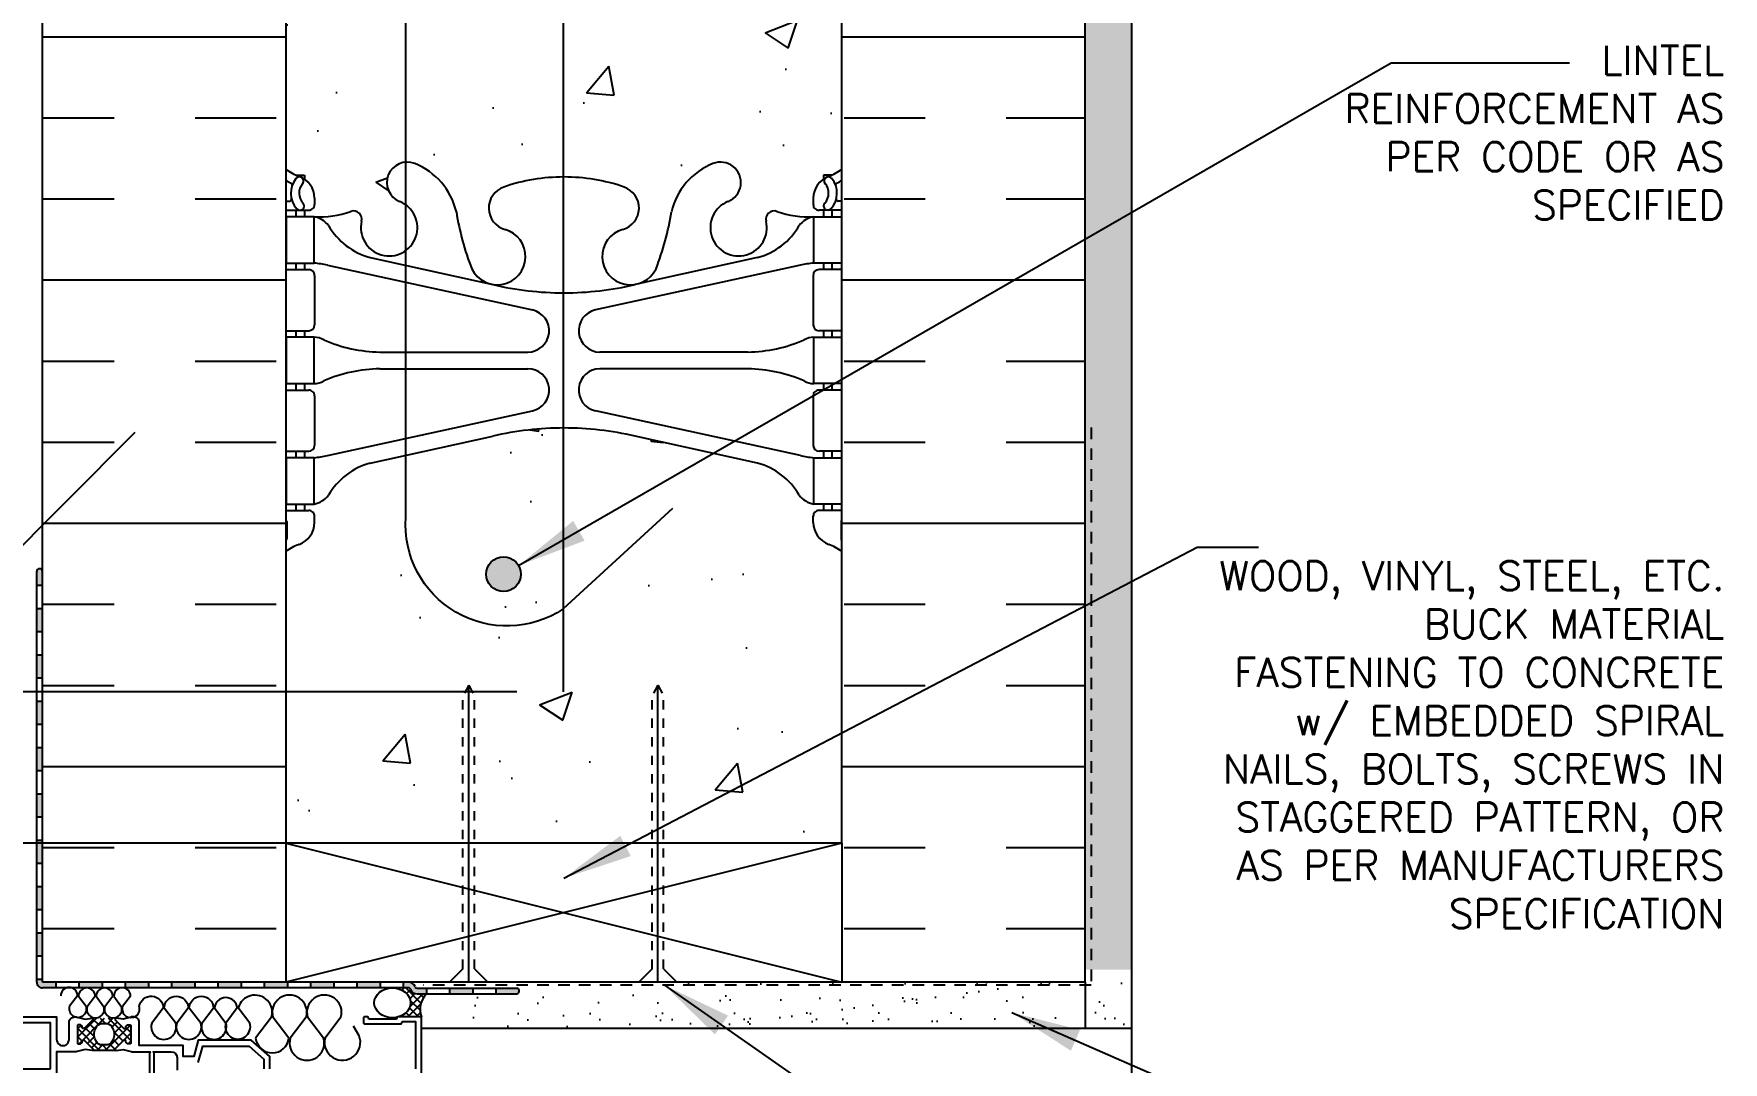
# Model space of a CAD drawing. Header units: inches. Extents: x 2813.3 to 2843.9, y 421.8 to 466.7.
# Drawn here: x 2824.51 to 2842.74, y 444.96 to 456.06 of the extents above; entities that cross this region are included whole.
import ezdxf

# ---------------------------------------------------------------- set-up
doc = ezdxf.new("R2010")
doc.units = ezdxf.units.IN
doc.header["$LTSCALE"] = 0.5
doc.header["$MEASUREMENT"] = 0
doc.linetypes.add('DASHED2', pattern=[0.375, 0.25, -0.125])
doc.linetypes.add('HIDDEN2', pattern=[0.1875, 0.125, -0.0625])
doc.layers.get('Defpoints').update_dxf_attribs({"linetype": 'CONTINUOUS'})
for name, color, linetype in [('HATCH', 12, 'CONTINUOUS'), ('LINE18', 9, 'CONTINUOUS'), ('line25', 2, 'CONTINUOUS'), ('LINE50', 5, 'CONTINUOUS'), ('LINE65', 3, 'CONTINUOUS'), ('LINE9', 9, 'CONTINUOUS'), ('TEXT', 4, 'CONTINUOUS'), ('Web_Edge', 9, 'CONTINUOUS')]:
    doc.layers.add(name, color=color, linetype=linetype)
doc.styles.add('DIM', font='romans.shx', dxfattribs={"width": 0.7})
doc.styles.get("Standard").update_dxf_attribs({"font": 'romans.shx'})
doc.dimstyles.new('ext_12', dxfattribs={"dimscale": 12, "dimtxt": 0.09375, "dimasz": 0.09375, "dimexe": 0.09375, "dimexo": 0.0625, "dimgap": 0.0625, "dimtad": 1, "dimdec": 1, "dimzin": 3, "dimdsep": 46, "dimlunit": 4, "dimtxsty": 'DIM', "dimcen": 0.09, "dimdle": 0.09375, "dimclrt": 4, "dimadec": 0, "dimazin": 0, "dimtfac": 1, "dimtdec": 1, "dimtmove": 2, "dimatfit": 3, "dimfxl": 1, "dimfrac": 2, "dimtolj": 1, "dimtzin": 0, "dimarcsym": 0})
doc.dimstyles.new('ext_8', dxfattribs={"dimscale": 8, "dimtxt": 0.09375, "dimasz": 0.09375, "dimexe": 0.09375, "dimexo": 0.0625, "dimgap": 0.0625, "dimtad": 1, "dimdec": 1, "dimzin": 3, "dimdsep": 46, "dimlunit": 4, "dimtxsty": 'DIM', "dimcen": 0.09, "dimdle": 0.09375, "dimclrt": 4, "dimadec": 0, "dimazin": 0, "dimtfac": 1, "dimtdec": 1, "dimtmove": 2, "dimatfit": 3, "dimfxl": 1, "dimfrac": 2, "dimtolj": 1, "dimtzin": 0, "dimarcsym": 0})
pattern_1 = [(37.50000000000001, (0, -40.10278552733348), (-0.01574833952740204, 0.4817059422532897), [0, -0.38, 0, -0.425, 0, -0.40625]), (7.499999999999999, (0, -40.10278552733348), (0.4424441763169318, 0.7055365163074351), [0, -0.205, 0, -0.3425, 0, -0.13125]), (327.5, (-0.3075, -40.10278552733348), (0.7785354654378738, 0.001414763384241235), [0, -0.125, 0, -0.45, 0, -0.5875]), (317.5, (-0.3075, -40.10278552733348), (0.7515316511430734, 0.2194188912335623), [0, -0.0625, 0, -0.295, 0, -0.3375])]

# ---------------------------------------------------------------- blocks, each defined once
blk = doc.blocks.new('*D8')
at = {"layer": 'Defpoints', "color": 0, "transparency": 16777216}
for p in [(2819.158317272381, 448.9551586793231), (2830.222832504186, 448.9551586793231), (2827.729568751793, 447.3211681678529)]:
    blk.add_point(p, dxfattribs=at)
at = {"layer": 'TEXT', "color": 0, "lineweight": -2, "transparency": 16777216}
for p, q in [((2819.158317272381, 449.4551586793231), (2819.158317272381, 449.9551586793231)), ((2829.722832504186, 448.9551586793231), (2818.408317272381, 448.9551586793231)), ((2819.158317272381, 447.3211681678529), (2819.158317272381, 448.9551586793231)), ((2827.229568751793, 447.3211681678529), (2818.408317272381, 447.3211681678529)), ((2819.158317272381, 446.8211681678529), (2819.158317272381, 446.3211681678529))]:
    blk.add_line(p, q, dxfattribs=at)
at = {"layer": 'TEXT', "color": 0, "transparency": 16777216}
for points in [[(2819.074983939048, 449.4551586793231), (2819.241650605715, 449.4551586793231), (2819.158317272381, 448.9551586793231)], [(2819.074983939048, 446.8211681678529), (2819.241650605715, 446.8211681678529), (2819.158317272381, 447.3211681678529)]]:
    blk.add_solid(points, dxfattribs=at)
at = {"layer": 'TEXT', "color": 4, "transparency": 16777216, "insert": (2817.388603429598, 448.0711681678525), "char_height": 0.375, "attachment_point": 5, "rotation": 90, "style": 'DIM'}
blk.add_mtext('\\A1;1 1/2" \\P (38mm)MIN. \\PCOVER', dxfattribs=at)

msp = doc.modelspace()

# ---------------------------------------------------------------- hatches: boundary and pattern name
at = {"layer": 'HATCH'}
h = msp.add_hatch(dxfattribs=at)
h.set_pattern_fill('AR-CONC', color=256, scale=0.5)
h.set_pattern_definition([(49.99999999999999, (0, 0), (3.586300913003767, -0.3137606749129755), [0.375, -4.125]), (355, (0, 0), (-0.693756668065, 3.760960668500059), [0.3, -3.3]), (100.45144446, (0.298858405, -0.02614672), (2.89254423363556, 3.447199954843147), [0.3187009599999999, -3.505710559999999]), (46.18420000000001, (0, 1), (5.336206653357862, -0.8275964039653827), [0.5625, -6.1875]), (96.63563549, (0.444683725, 0.931033465), (4.673309728371142, 4.870593003872752), [0.47805171, -5.258568799999999]), (351.1841639899999, (0, 1), (4.673309725273866, 4.870593001349951), [0.45, -4.950000005]), (21, (0.5, 0.75), (2.984535260592308, -2.013094453326694), [0.375, -4.125]), (326.0000000000001, (0.5, 0.75), (1.216576659607909, 3.625750225234265), [0.3, -3.3]), (71.45144474, (0.74871127, 0.58224213), (4.201111883649856, 1.612655764031769), [0.31870095, -3.50571056]), (37.50000000000001, (0, 0), (0.06079927658645334, 1.664469269156557), [0, -3.26, 0, -3.35, 0, -3.3125]), (7.499999999999999, (0, 0), (1.315347687210743, 1.972058559411801), [0, -1.91, 0, -3.185, 0, -1.2625]), (327.5, (-1.115, 0), (2.669112180862045, -0.1127743586718988), [0, -1.25, 0, -3.9, 0, -5.175]), (317.5, (-1.615, 0), (2.915930846711931, 0.5005249116615886), [0, -1.625, 0, -2.59, 0, -3.675])])
h.paths.add_polyline_path([(2833.229568751792, 462.9036094475072), (2833.229568751792, 465.6849734550108), (2829.229568751791, 465.684973455011), (2828.229568751791, 466.6849734550111), (2828.229568751791, 464.6849734550111), (2827.229568751792, 465.6849734550097), (2827.229568751792, 462.9036094475077, 0.08241458984454567), (2827.372905705262, 462.8245029709383, -0.317837245177045), (2827.539572371925, 462.5888007105575), (2827.539572371929, 462.5213007105473, -0.4142135623888788), (2827.477072371929, 462.458800710544), (2827.429572372143, 462.458800710544), (2827.429572372139, 462.3888007105439), (2827.534572371921, 462.3888007105439, -0.188972932063977), (2827.690441447608, 462.2939562221551, 0.1963228336438503), (2828.139572371969, 461.9476965020265), (2829.461427940799, 461.657200935772, 0.05779469062726193), (2830.229568751793, 461.5681144456788, 0.05779469062719966), (2830.997709562786, 461.657200935772), (2832.319565131616, 461.9476965020265, 0.1963228336438518), (2832.768696055977, 462.2939562221551, -0.1889729320639764), (2832.924565131665, 462.3888007105439), (2833.029565131446, 462.3888007105439), (2833.029565131442, 462.458800710544), (2832.982065131656, 462.458800710544, -0.4142135623888805), (2832.919565131656, 462.5213007105473), (2832.91956513166, 462.5888007105575, -0.3178372451770028), (2833.086231798323, 462.8245029709383, 0.08241458984414675)])
h.paths.add_polyline_path([(2833.229568751793, 456.6849734550105), (2833.229568751793, 458.7739919735804, 0.06439757034043456), (2833.119565131679, 458.839951498844), (2833.029565131678, 458.8399514988371), (2833.029565131676, 458.8816775587612, -0.2490694201798117), (2832.91956513166, 459.0888007105307), (2832.919565131656, 459.1563007105408, -0.4142135623889469), (2832.982065131656, 459.2188007105441), (2833.029565131654, 459.2188007105441), (2833.029565131649, 459.2888007105441), (2832.924565131664, 459.2888007105441, 0.1004604156423254), (2832.530866661596, 459.2316379546962, -0.6014354320921838), (2832.411363191372, 459.3365212971203, 2.18209482473833), (2832.001283037507, 459.1236118656712, -1), (2831.837854466078, 458.7150887916096, -0.2443795113554947), (2831.389446593272, 459.2358456960594, 0.05315652255457393), (2831.223607139056, 459.8499273279712, 0.2232530870829814), (2831.023279355669, 460.0147811789124), (2831.003661023729, 460.0190925716094, 0.9554715931209202), (2830.86537703973, 459.4256226363289, -0.735592542234887), (2830.878161910164, 458.9675760591888, -0.08275514747013404), (2830.229568751793, 458.8594869754091, -0.0827551474701345), (2829.580975593421, 458.9675760591888, -0.7355925422306608), (2829.593760463856, 459.4256226363281, 0.9554715931491636), (2829.455476479856, 460.0190925716094), (2829.435858147916, 460.0147811789124, 0.2232530870829421), (2829.235530364529, 459.8499273279712, 0.05315652255457837), (2829.069690910314, 459.2358456960594, -0.244379511355529), (2828.621283037507, 458.7150887916095, -1), (2828.457854466078, 459.1236118656711, 2.18209482473568), (2828.047774312213, 459.3365212971202, -0.6014354320916422), (2827.928270841989, 459.2316379546965, 0.1004604156421524), (2827.534572371922, 459.2888007105441), (2827.429572371936, 459.2888007105441), (2827.429572371931, 459.2188007105441), (2827.477072371929, 459.2188007105441, -0.4142135623889469), (2827.539572371929, 459.1563007105408), (2827.539572371926, 459.0888007105307, -0.2490694201798121), (2827.42957237191, 458.8816775587612), (2827.429572371907, 458.8399514988371), (2827.339572371906, 458.839951498844, 0.06439757034056981), (2827.229568751793, 458.7739919735803), (2827.229568751793, 456.6849734550105), (2827.229568751793, 454.5959549364409, 0.06439757034061125), (2827.339572371906, 454.5299954111771), (2827.429572371907, 454.529995411184), (2827.42957237191, 454.4882693512599, -0.2490694201798058), (2827.539572371926, 454.2811461994904), (2827.539572371929, 454.2136461994803, -0.4142135623889448), (2827.477072371929, 454.151146199477), (2827.429572371931, 454.151146199477), (2827.429572371936, 454.081146199477), (2827.534572371922, 454.081146199477, 0.100460415642255), (2827.928270841989, 454.1383089553248, -0.6014354320933585), (2828.047774312213, 454.0334256129008, 2.182094824738357), (2828.457854466078, 454.2463350443499, -1), (2828.621283037507, 454.6548581184115, -0.2443795113555009), (2829.069690910314, 454.1341012139616, 0.05315652255461838), (2829.235530364529, 453.5200195820495, 0.2232530870823995), (2829.435858147915, 453.3551657311087), (2829.455476479856, 453.3508543384117, 0.9554715931207118), (2829.593760463856, 453.9443242736922, -0.7355925422348973), (2829.580975593421, 454.4023708508323, -0.0827551474701305), (2830.229568751793, 454.510459934612, -0.08275514747013032), (2830.878161910164, 454.4023708508323, -0.7355925422306612), (2830.865377039729, 453.944324273693, 0.9554715931489786), (2831.003661023729, 453.3508543384117), (2831.02327935567, 453.3551657311087, 0.2232530870824268), (2831.223607139056, 453.5200195820495, 0.05315652255461054), (2831.389446593272, 454.1341012139616, -0.2443795113555681), (2831.837854466078, 454.6548581184116, -1), (2832.001283037507, 454.24633504435, 2.182094824735705), (2832.411363191372, 454.0334256129009, -0.6014354320907777), (2832.530866661596, 454.1383089553247, 0.1004604156422115), (2832.924565131664, 454.081146199477), (2833.029565131649, 454.081146199477), (2833.029565131654, 454.151146199477), (2832.982065131656, 454.151146199477, -0.4142135623889323), (2832.919565131656, 454.2136461994803), (2832.91956513166, 454.2811461994904, -0.249069420179819), (2833.029565131676, 454.4882693512599), (2833.029565131678, 454.529995411184), (2833.119565131679, 454.5299954111771, 0.0643975703404344), (2833.229568751793, 454.5959549364407)])
h.paths.add_polyline_path([(2832.91956513166, 450.7811461994636), (2832.919565131656, 450.8486461994738, -0.4142135623888865), (2832.982065131656, 450.9111461994771), (2833.029565131442, 450.9111461994771), (2833.029565131446, 450.9811461994772), (2832.924565131665, 450.9811461994772, -0.1889729320639646), (2832.768696055977, 451.0759906878659, 0.1963228336438452), (2832.319565131617, 451.4222504079946), (2830.997709562786, 451.7127459742491, 0.05779469062726704), (2830.229568751792, 451.8018324643423, 0.05779469062719524), (2829.461427940799, 451.7127459742491), (2828.139572371969, 451.4222504079946, 0.1963228336437609), (2827.690441447609, 451.0759906878661, -0.1889729320642232), (2827.534572371921, 450.9811461994772), (2827.429572372139, 450.9811461994772), (2827.429572372143, 450.9111461994771), (2827.477072371929, 450.9111461994771, -0.4142135623888782), (2827.539572371929, 450.8486461994738), (2827.539572371925, 450.7811461994636, -0.317837245177001), (2827.372905705262, 450.5454439390828, 0.08241458984467909), (2827.229568751792, 450.4663374625133), (2827.229568751792, 447.3211681678529), (2829.140051355977, 447.321168167853), (2829.140051355976, 448.9082130993916), (2829.202551355976, 449.0277217659337), (2829.265051355977, 448.9082130993866), (2829.265051355977, 447.321168167853), (2831.180613652394, 447.321168167853), (2831.180613652394, 448.9082130993866), (2831.243113652396, 449.0277217659337), (2831.305613652395, 448.9082130993916), (2831.305613652394, 447.321168167853), (2833.229568751792, 447.321168167853), (2833.229568751792, 450.4663374625139, 0.08241458984414642), (2833.086231798323, 450.5454439390828, -0.3178372451770413)])
h = msp.add_hatch(dxfattribs=at)
h.set_pattern_fill('AR-SAND', color=256, scale=0.25, style=0)
h.set_pattern_definition(pattern_1)
h.paths.add_polyline_path([(2836.354568751793, 465.6849734550105), (2835.854568751792, 465.6849734550105), (2835.854568751792, 462.6655530777333), (2836.354568751793, 462.6655530777333)])
h.paths.add_polyline_path([(2836.354568751793, 462.6655530777331), (2835.854568751792, 462.6655530777331), (2835.854568751792, 456.9792504267908), (2836.354568751793, 456.9792504267907)])
h.paths.add_polyline_path([(2836.354568751793, 456.9792504267908), (2835.854568751793, 456.9792504267907), (2835.854568751793, 456.6849734550105), (2835.854568751793, 453.4815353635568), (2836.354568751794, 453.7535869682717)])
h.paths.add_polyline_path([(2836.354568751794, 453.7535869682718), (2835.854568751792, 453.4815353635562), (2835.854568751793, 447.4551586793232), (2835.854568751792, 445.9551586793232), (2836.354568751793, 445.9551586793232)])
h = msp.add_hatch(dxfattribs=at)
h.set_pattern_fill('INSUL', color=256, scale=7, style=0)
h.set_pattern_definition([(0, (0, -40.10278552733348), (0, 2.625), []), (0, (0, -39.22778552733348), (0, 2.625), [0.875, -0.875]), (0, (0, -38.35278552733348), (0, 2.625), [0.875, -0.875])])
h.paths.add_polyline_path([(2827.229568751793, 456.6849734550105), (2826.979568751793, 456.6849734550105), (2826.542068751793, 456.6849734550105), (2826.542068751793, 456.1849734550105), (2825.042068751793, 456.1849734550105), (2825.042068751793, 456.6849734550105), (2824.604568751793, 456.6849734550105), (2824.604568751792, 445.8211681678529), (2827.229568751792, 445.821168167853)])
h.paths.add_polyline_path([(2835.854568751793, 456.6849734550105), (2835.417068751793, 456.6849734550105), (2835.417068751793, 456.1849734550105), (2833.917068751793, 456.1849734550105), (2833.917068751793, 456.6849734550105), (2833.479568751793, 456.6849734550105), (2833.229568751793, 456.6849734550105), (2833.229568751792, 447.3211681678529), (2833.229568751792, 445.8211681678529), (2835.854568751793, 445.8211681678529)])
h = msp.add_hatch(color=7, dxfattribs=at)
h.dxf.hatch_style = 1
h.paths.add_polyline_path([(2829.721395476917, 445.7571474601883), (2829.497219569679, 445.7571474601883), (2829.497219569679, 445.6946474601883), (2829.721395476917, 445.6946474601883, 0.841332564019887)])
h.paths.add_polyline_path([(2829.247219569679, 445.7571474601883), (2828.997219569679, 445.7571474601883), (2828.997219569679, 445.6946474601883), (2829.247219569679, 445.6946474601883)])
h.paths.add_polyline_path([(2828.747219569679, 445.7571474601883), (2828.641437679938, 445.7571474601883, -0.4142135623729895), (2828.625812679938, 445.7727724601883, 0.3039813658684425), (2828.553565293809, 445.8211681678551), (2828.497219569679, 445.821168167855), (2828.497219569679, 445.7586681678542), (2828.559442907683, 445.7586681678542, -0.4142135623732078), (2828.575067907683, 445.7430431678542, 0.3039813658716183), (2828.64731529381, 445.6946474601883), (2828.747219569679, 445.6946474601883)])
h.paths.add_polyline_path([(2828.247219569679, 445.821168167853), (2827.997219569679, 445.821168167853), (2827.997219569679, 445.7586681678542), (2828.247219569679, 445.7586681678542)])
h.paths.add_polyline_path([(2827.747219569679, 445.821168167853), (2827.497219569679, 445.821168167853), (2827.497219569679, 445.7586681678542), (2827.747219569679, 445.7586681678542)])
h.paths.add_polyline_path([(2827.247219569679, 445.821168167853), (2827.229568751792, 445.821168167853), (2826.997219569679, 445.821168167853), (2826.997219569679, 445.7586681678542), (2827.247219569679, 445.7586681678542)])
h.paths.add_polyline_path([(2826.747219569679, 445.821168167853), (2826.497219569679, 445.8211681678529), (2826.497219569679, 445.7586681678542), (2826.747219569679, 445.7586681678542)])
h.paths.add_polyline_path([(2826.247219569679, 445.8211681678529), (2825.997219569679, 445.8211681678529), (2825.997219569679, 445.7586681678542), (2826.247219569679, 445.7586681678542)])
h.paths.add_polyline_path([(2825.747219569679, 445.8211681678529), (2825.497219569679, 445.8211681678529), (2825.497219569679, 445.7586681678542), (2825.747219569679, 445.7586681678542)])
h.paths.add_polyline_path([(2825.247219569679, 445.8211681678529), (2824.997219569679, 445.8211681678529), (2824.997219569679, 445.7586681678542), (2825.247219569679, 445.7586681678542)])
h.paths.add_polyline_path([(2824.747219569679, 445.8211681678529), (2824.604568751792, 445.8211681678529), (2824.604568751792, 445.8517234146469), (2824.542068751791, 445.8517234146469), (2824.542068751791, 445.8211681678542, 0.4142135623731872), (2824.604568751791, 445.7586681678542), (2824.747219569679, 445.7586681678542)])
h.paths.add_polyline_path([(2824.604568751792, 446.3517234146469), (2824.542068751791, 446.3517234146469), (2824.542068751791, 446.1017234146469), (2824.604568751792, 446.1017234146469)])
h.paths.add_polyline_path([(2824.604568751792, 446.8517234146469), (2824.542068751792, 446.8517234146469), (2824.542068751792, 446.6017234146469), (2824.604568751792, 446.6017234146469)])
h.paths.add_polyline_path([(2824.604568751792, 447.3517234146469), (2824.542068751792, 447.3517234146469), (2824.542068751792, 447.1017234146469), (2824.604568751792, 447.1017234146469)])
h.paths.add_polyline_path([(2824.604568751792, 447.8517234146469), (2824.542068751792, 447.8517234146469), (2824.542068751792, 447.6017234146469), (2824.604568751792, 447.6017234146469)])
h.paths.add_polyline_path([(2824.604568751793, 448.3517234146469), (2824.542068751792, 448.3517234146469), (2824.542068751792, 448.1017234146469), (2824.604568751793, 448.1017234146469)])
h.paths.add_polyline_path([(2824.604568751793, 448.8517234146469), (2824.542068751792, 448.8517234146469), (2824.542068751792, 448.6017234146469), (2824.604568751793, 448.6017234146469)])
h.paths.add_polyline_path([(2824.604568751793, 449.3517234146469), (2824.542068751792, 449.3517234146469), (2824.542068751792, 449.1017234146469), (2824.604568751793, 449.1017234146469)])
h.paths.add_polyline_path([(2824.604568751793, 449.8517234146469), (2824.542068751793, 449.8517234146469), (2824.542068751793, 449.6017234146469), (2824.604568751793, 449.6017234146469)])
h.paths.add_polyline_path([(2824.604568751793, 450.2530708114317, 1), (2824.542068751793, 450.2507696744611), (2824.542068751793, 450.1017234146469), (2824.604568751793, 450.1017234146469)])
h = msp.add_hatch(dxfattribs=at)
h.set_pattern_fill('AR-SAND', color=256, scale=0.25, style=0)
h.set_pattern_definition(pattern_1)
h.paths.add_polyline_path([(2836.354568751793, 445.3211681678529), (2836.354568751793, 445.7963006606572), (2835.854568751793, 445.9623043939628), (2835.854568751793, 445.8211681678529), (2830.802240075624, 445.8211681678529), (2830.802240075625, 445.696168167853), (2829.250988963132, 445.696168167853, 0.01547008030777627), (2829.239829742249, 445.6811350595112), (2829.239829742249, 445.321168167853)])
h = msp.add_hatch(dxfattribs=at)
h.set_pattern_fill('AR-SAND', color=256, scale=0.25, style=0)
h.set_pattern_definition(pattern_1)
h.paths.add_polyline_path([(2834.501932890656, 445.8211681678528), (2834.866253232737, 445.6321047913144), (2835.469798737343, 445.321168167853), (2836.354568751793, 445.3211681678529), (2836.354568751794, 445.821168167853)])
h = msp.add_hatch(dxfattribs=at)
h.set_pattern_fill('ANSI37', color=256, scale=0.5, style=0)
h.set_pattern_definition([(45, (0, -40.10278552733348), (-0.04419417382415922, 0.04419417382415922), []), (135, (0, -40.10278552733348), (-0.04419417382415922, -0.04419417382415922), [])])
edge = h.paths.add_edge_path()
edge.add_line((2828.747219569679, 445.6946474601883), (2828.64731529381, 445.6946474601883))
edge.add_arc((2828.64731529381, 445.7727724601868), 0.07812499999857547, 202.3668221200124, 270, ccw=False)
edge.add_arc((2828.559442907683, 445.7430431678542), 0.015625, 0, 90)
edge.add_line((2828.559442907683, 445.7586681678542), (2828.379272377107, 445.7586681678542))
edge.add_ellipse((2828.379272377107, 445.598186854986), major_axis=(0.195551265777757, 0), ratio=0.8206610794867335, start_angle=-791.1458183303939, end_angle=-629.9999999999999, ccw=False)
edge.add_line((2828.442466870523, 445.4463163135098), (2828.692096326872, 445.4463163135098))
edge.add_arc((2828.909767549446, 445.5282823567243), 0.2325923330144813, 134.3350971090316, 200.6343132247115, ccw=False)
h = msp.add_hatch(dxfattribs=at)
h.set_pattern_fill('ANSI37', color=256, scale=0.5, style=0)
h.set_pattern_definition([(45, (104.3040934175574, -76.17128626785421), (-0.04419417382415922, 0.04419417382415922), []), (135, (104.3040934175574, -76.17128626785421), (-0.04419417382415922, -0.04419417382415922), [])])
h.paths.add_polyline_path([(2824.947166120522, 444.2872814166846), (2824.947166120522, 444.0403512103366, -0.973119193628529), (2824.757237382311, 444.03517525807), (2824.757096341745, 444.2872282438972, -1.000279793165599)])
h.paths.add_polyline_path([(2824.76459632687, 444.1638163135106, 1), (2824.939666120522, 444.1638163135106, 1)], flags=16)
h.paths.add_polyline_path([(2826.117995791175, 443.9458488993628), (2826.242889660412, 443.9458488993628, -0.3927408574796724), (2826.223425109517, 443.920127149419), (2825.947166120522, 443.8091493706712), (2825.947166120522, 443.9137192953241, 0.3145636000813645), (2826.001038872426, 444.2569976281334), (2826.005074363946, 444.2835098569349), (2826.031543571098, 444.2835098569349, -0.1494430697769666), (2826.134028885593, 444.1644459834477), (2826.134028885593, 444.1638488993627, 0.1929134893777459), (2826.142331184068, 444.1431315214266, -0.08922647140676533), (2826.156629739826, 444.0490785275743), (2826.137748950173, 444.0457493349415, 0.31529878887884), (2826.135153239532, 444.0431536243005)])
h.paths.add_polyline_path([(2825.480253891781, 445.3247050485004, 0.7725978076390988), (2825.505296726199, 445.3393853690902, -0.343148791993915), (2825.509920881331, 445.3507614357093), (2825.526089463682, 445.360096371082, -0.1316524975867668), (2825.530089463683, 445.3611681678518), (2825.548945870143, 445.3611681678518, -0.414213562373095), (2825.556945870143, 445.3531681678517), (2825.556945870143, 445.1641681678518, -0.414213562373095), (2825.548945870143, 445.1561681678517), (2825.530089463683, 445.1561681678517, -0.1316524975867363), (2825.526089463682, 445.1572399646215), (2825.509920881331, 445.1665748999941, -0.3431487919940244), (2825.505296726199, 445.1779509666133, 0.7725978076389638), (2825.480253891781, 445.192631287203), (2825.372851155629, 445.085228551051), (2825.166341498114, 445.085228551051), (2825.058938761961, 445.192631287203, 0.7725978076393586), (2825.033895927544, 445.1779509666133, -0.3431487919941011), (2825.029271772411, 445.1665748999941), (2825.01310319006, 445.1572399646215, -0.1316524975865104), (2825.00910319006, 445.1561681678517), (2824.9902467836, 445.1561681678517, -0.414213562373095), (2824.9822467836, 445.1641681678518), (2824.9822467836, 445.3531681678517, -0.414213562373095), (2824.9902467836, 445.3611681678518), (2825.00910319006, 445.3611681678518, -0.1316524975865104), (2825.01310319006, 445.360096371082), (2825.029271772411, 445.3507614357093, -0.343148791994153), (2825.033895927544, 445.3393853690902, 0.7725978076392856), (2825.058938761961, 445.3247050485004), (2825.166341498114, 445.4321077846525), (2825.372851155629, 445.4321077846525)])
h.paths.add_polyline_path([(2825.297257638001, 445.1436681678519), (2825.242085471999, 445.1436681678519, -0.3238484292968788), (2825.185094395106, 445.184906047645, -0.326501620107139), (2825.185094395339, 445.3324302859003, -0.3238484397582524), (2825.242085472942, 445.3736681678518), (2825.297257638001, 445.3736681678518, -0.3238484345287045), (2825.354248715249, 445.3324302869793, -0.3265016201076595), (2825.354248715249, 445.1849060487238, -0.3238484345260935)], flags=16)
at = {"layer": 'LINE65'}
msp.add_hatch(color=256, dxfattribs=at).paths.add_polyline_path([(2829.766260008971, 450.2241453654427, 1), (2829.391260008971, 450.2241453654427, 1)])

# ---------------------------------------------------------------- linework, layer by layer
at = {"layer": 'HATCH'}
for p, q in [((2829.202551355977, 445.821168167853), (2829.202551355976, 449.0277217659337)), ((2831.243113652394, 445.821168167853), (2831.243113652396, 449.0277217659337)), ((2824.98254091847, 445.6741812847827), (2824.896404889058, 445.5615016305684)), ((2824.993000433743, 445.668737036786), (2825.076420887553, 445.5615016305683)), ((2825.173016432239, 445.668737036786), (2825.086880402827, 445.5560573825716)), ((2825.183276257327, 445.668916000645), (2825.266896401323, 445.5560573825715)), ((2825.363292255823, 445.668916000645), (2825.277156226411, 445.5562363464307)), ((2825.374902700934, 445.671160390791), (2825.457172224907, 445.5562363464306)), ((2825.554918699431, 445.671160390791), (2825.468782670019, 445.5584807365767)), ((2826.706224407128, 445.5427510367244), (2826.581879407902, 445.3800879605229)), ((2826.841748470202, 445.3800879605229), (2826.71692412085, 445.5426739517432)), ((2827.076265837106, 445.4430776714332), (2826.904324071379, 445.2181504390168)), ((2827.263665787636, 445.2181504390165), (2827.091061186189, 445.4429710798705)), ((2827.450402902446, 445.4429710798704), (2827.278461136718, 445.2180438474541)), ((2827.637802852974, 445.2180438474539), (2827.465198251528, 445.4428644883078)), ((2827.824539967784, 445.4428644883077), (2827.652598202058, 445.2179372558913)), ((2828.020445430975, 445.243209277255), (2827.959102026425, 445.3451482973153)), ((2836.354568751793, 445.3211681678529), (2836.354568751793, 438.0285811586364)), ((2825.396993291253, 445.085228551051), (2825.142199362489, 445.085228551051))]:
    msp.add_line(p, q, dxfattribs=at)
at = {"layer": 'HATCH', "color": 6, "linetype": 'DASHED2'}
msp.add_lwpolyline([(2835.917068751793, 451.8069349628232), (2835.917068751793, 445.7883974601883), (2828.713673393054, 445.7883974601883)], dxfattribs=at)
at = {"layer": 'HATCH'}
for points in [[(2825.648798668515, 445.558480736577, -0.9304734350646519), (2825.907322915831, 445.5398348983961), (2825.782977916605, 445.3771718221946, 1.331509838654881), (2826.042846978905, 445.3771718221946), (2825.918022629553, 445.5397578134148)], [(2825.918022629553, 445.5397578134148, -1), (2826.177891691853, 445.5397578134148), (2826.053546692628, 445.3770947372133, 1.331509838654881), (2826.313415754928, 445.3770947372133), (2826.188591405576, 445.5396807284335)], [(2826.188591405576, 445.5396807284335, -1), (2826.448460467876, 445.5396807284335), (2826.324115468651, 445.377017652232, 1.331509838654881), (2826.583984530951, 445.377017652232), (2826.459160181599, 445.5396036434522)]]:
    msp.add_lwpolyline(points, format="xyb", dxfattribs=at)
msp.add_lwpolyline([(2825.349823878199, 445.1747408383617, -0.2734560415951634), (2825.297257638001, 445.1436681678519), (2825.242085471999, 445.1436681678519, -0.2734560397667185), (2825.189519231997, 445.1747408380041), (2825.176497943412, 445.1984028968427, -0.2569805071132461), (2825.176497943412, 445.3189334363842), (2825.189519232546, 445.342595496984, -0.2734560434246889), (2825.242085472942, 445.3736681678518), (2825.297257638001, 445.3736681678518, -0.2734560415960702), (2825.349823878199, 445.3425954973417), (2825.362845167059, 445.3189334376223, -0.2569805071137504), (2825.362845167059, 445.1984028980806)], format="xyb", close=True, dxfattribs=at)
for centre, radius, start, end in [((2824.892532919222, 445.6741812847827), 0.09000799924842795, 0, 180), ((2825.083008432991, 445.668737036786), 0.09000799924842795, 0, 180), ((2825.273284256575, 445.668916000645), 0.09000799924842795, 0, 180), ((2825.464910700183, 445.671160390791), 0.09000799924842795, 0, 180), ((2826.582821221972, 445.5310567745958), 0.1239560481511115, 5.413449391158696, 176.0462730463469), ((2826.896633706883, 445.4942543400017), 0.1867799604189438, 344.097902344701, 164.4523429934848), ((2827.270732044317, 445.4951189939231), 0.1870856012647173, 343.8150857361632, 196.1849142638034), ((2827.644869109656, 445.4950124023604), 0.1870856012647173, 343.8150857361632, 196.1849142638034), ((2824.986412888305, 445.5353775865373), 0.09372249252532786, 163.8150857361657, 16.18491426375676), ((2825.176888402075, 445.5299333385406), 0.09372249252532786, 163.8150857361657, 16.18491426375676), ((2825.367164225659, 445.5301123023996), 0.09372249252532786, 163.8150857361657, 16.18491426375676), ((2825.558790669267, 445.5323566925456), 0.09372249252532786, 163.8150857361657, 16.18491426375676), ((2826.711813939052, 445.3423755856088), 0.1352967316930542, 163.8150857362, 16.1849142638), ((2827.083994929507, 445.2399220211398), 0.1809851348831696, 186.9091202972724, 353.0908797026563), ((2827.458131994846, 445.1658959334013), 0.1870856012647489, 163.8150857361631, 16.18491426380341), ((2827.840545586092, 445.1720052372575), 0.1934786021786776, 166.2668025898977, 21.59357155074153)]:
    msp.add_arc(centre, radius, start, end, dxfattribs=at)
at = {"layer": 'LINE18', "linetype": 'HIDDEN2'}
for p, q in [((2829.202551355975, 449.0277217659328), (2829.140051355976, 448.9082130993916)), ((2829.140051355977, 445.9648863012604), (2829.140051355976, 448.9082130993916)), ((2829.202551355976, 449.0277217659328), (2829.265051355977, 448.9082130993866)), ((2829.265051355977, 445.964886301261), (2829.265051355977, 448.9082130993866)), ((2831.243113652395, 449.0277217659328), (2831.180613652394, 448.9082130993866)), ((2831.180613652394, 445.964886301261), (2831.180613652394, 448.9082130993866)), ((2831.243113652396, 449.0277217659328), (2831.305613652395, 448.9082130993916)), ((2831.305613652394, 445.9648863012604), (2831.305613652395, 448.9082130993916))]:
    msp.add_line(p, q, dxfattribs=at)
at = {"layer": 'LINE18'}
for p, q in [((2829.140051355977, 445.9648863012604), (2828.99633322257, 445.821168167853)), ((2829.265051355977, 445.964886301261), (2829.408769489386, 445.821168167853)), ((2831.180613652394, 445.964886301261), (2831.036895518986, 445.821168167853)), ((2831.305613652394, 445.9648863012604), (2831.449331785801, 445.821168167853)), ((2836.354568751793, 445.3211681678529), (2828.692096326872, 445.321168167853))]:
    msp.add_line(p, q, dxfattribs=at)
for points in [[(2823.69209632687, 445.4461681678527), (2824.75709632687, 445.4461681678526), (2824.75709632687, 445.2045200221955, 1.000000000003211), (2824.892096326871, 445.2045200221955), (2824.89209632687, 445.3881681678524, -0.4142135623740909), (2824.95009632687, 445.4461681678526), (2824.972888707071, 445.4461681678526, -0.06554346281528432), (2824.979359183199, 445.4453163135097), (2825.064142466525, 445.4225987012107), (2825.140980669055, 445.4320332461688, -0.7132930678969658), (2825.149270430301, 445.4150367168406), (2825.058938761961, 445.3247050485004, -0.7725978076383387), (2825.033895927544, 445.3393853690902, 0.3431487919937011), (2825.029271772411, 445.3507614357093), (2825.01310319006, 445.360096371082, 0.1316524975860435), (2825.00910319006, 445.3611681678518), (2824.9902467836, 445.3611681678518, 0.4142135623731601), (2824.9822467836, 445.3531681678517), (2824.9822467836, 445.1641681678518, 0.4142135623731601), (2824.9902467836, 445.1561681678517), (2825.00910319006, 445.1561681678517, 0.1316524975860434), (2825.01310319006, 445.1572399646215), (2825.029271772411, 445.1665748999941, 0.3431487919942176), (2825.033895927544, 445.1779509666133, -0.7725978076396093), (2825.058938761961, 445.192631287203), (2825.149270430301, 445.1022996188629, -0.7132930678969659), (2825.140980669055, 445.0853030895346), (2825.064142466525, 445.0947376344928), (2824.979359183204, 445.0720200221952, -0.06554346281523721), (2824.972888707077, 445.0711681678525), (2824.75709632687, 445.0711681678525), (2824.75709632687, 444.4361681678526)], [(2827.058792593947, 444.88631631351), (2827.058792593947, 445.0204916078151), (2826.855128263291, 445.1945257233991), (2826.28288023664, 445.1945257233991), (2826.235788896709, 445.0187784501812), (2826.121129491459, 445.0187784501812), (2826.121129491459, 445.1361681678524), (2825.647096326873, 445.1361681678524), (2825.647096326873, 445.3881681678525, 0.4142135623740908), (2825.589096326873, 445.4461681678526), (2825.566303946673, 445.4461681678529, 0.06554346281804448), (2825.559833470545, 445.4453163135101), (2825.475050187217, 445.4225987012107), (2825.398211984687, 445.4320332461688, 0.7132930678969379), (2825.389922223441, 445.4150367168406), (2825.480253891781, 445.3247050485004, 0.7725978076385306), (2825.505296726199, 445.3393853690902, -0.3431487919936307), (2825.509920881331, 445.3507614357093), (2825.526089463682, 445.360096371082, -0.1316524975860437), (2825.530089463683, 445.3611681678518), (2825.548945870143, 445.3611681678518, -0.4142135623731601), (2825.556945870143, 445.3531681678517), (2825.556945870143, 445.1641681678518, -0.4142135623731601), (2825.548945870143, 445.1561681678517), (2825.530089463683, 445.1561681678517, -0.1316524975860435), (2825.526089463682, 445.1572399646215), (2825.509920881332, 445.1665748999941, -0.3431487919941411), (2825.505296726199, 445.1779509666133, 0.7725978076394043), (2825.480253891781, 445.192631287203), (2825.389922223441, 445.1022996188629, 0.713293067896942), (2825.398211984687, 445.0853030895346), (2825.475050187217, 445.0947376344928), (2825.559833470535, 445.0720200221961, 0.06554346281272118), (2825.566303946662, 445.0711681678534), (2825.768116268144, 445.0711681678513), (2825.758116268144, 445.0538476597756), (2825.758116268144, 444.8213163135088)], [(2828.692096326872, 444.8213163135072), (2828.692096326872, 445.4463163135098), (2828.437096326872, 445.4463163135098, 0.414213562373043), (2828.427096326872, 445.4363163135098), (2828.427096326872, 445.4313163135099, -0.414213562372991), (2828.417096326872, 445.4213163135097), (2828.132096326872, 445.4213163135097, -0.4142135623731992), (2828.122096326872, 445.4313163135097), (2828.122096326872, 445.4363163135097, 0.4142135623731992), (2828.112096326872, 445.4463163135097), (2828.077096326872, 445.4463163135097, 0.4142135623730951), (2828.067096326872, 445.4363163135097), (2828.067096326872, 445.3813163135098, 0.4142135623730951), (2828.077096326872, 445.3713163135098), (2828.472096326872, 445.3713163135098, 0.4142135623730951), (2828.482096326872, 445.3813163135098), (2828.482096326872, 445.3863163135098, -0.4142135623730951), (2828.492096326872, 445.3963163135098), (2828.627096326872, 445.3963163135098), (2828.627096326872, 444.88631631351)], [(2825.808116268144, 444.8213163135088), (2825.808116268144, 445.0538476597756), (2825.798116268143, 445.071168167853), (2825.994129491459, 445.0711681678526, -0.4142135623722979), (2826.056129491459, 445.0091681678526), (2826.056129491459, 444.8713163135088)]]:
    msp.add_lwpolyline(points, format="xyb", dxfattribs=at)
msp.add_lwpolyline([(2824.69209632687, 444.8861681678508), (2824.69209632687, 445.3811681678525), (2823.75709632687, 445.3811681678525), (2823.75709632687, 444.8861681678508)], close=True, dxfattribs=at)
msp.add_lwpolyline([(2826.285665150928, 444.9537784501812), (2826.332756490859, 445.1295257233991), (2826.832756490859, 445.1295257233991), (2826.993792593948, 444.9887784501812), (2826.993792593948, 444.8863163135099)], dxfattribs=at)
at = {"layer": 'line25'}
for p, q in [((2827.229568751793, 456.6849734550105), (2827.229568751792, 445.821168167853)), ((2833.229568751792, 447.3211681678529), (2833.229568751793, 456.6849734550105)), ((2833.229568751792, 447.321168167853), (2827.229568751793, 447.3211681678529)), ((2833.229568751792, 447.321168167853), (2833.229568751792, 445.821168167853)), ((2827.233927813106, 445.821168167853), (2824.604568751793, 445.8211681678529)), ((2835.854568751793, 445.8211681678529), (2827.229568751792, 445.821168167853))]:
    msp.add_line(p, q, dxfattribs=at)
at = {"layer": 'line25', "color": 12}
for p, q in [((2833.229568751792, 447.321168167853), (2827.229568751793, 445.8211681678529)), ((2827.229568751793, 447.3211681678529), (2833.229568751792, 445.821168167853))]:
    msp.add_line(p, q, dxfattribs=at)
msp.add_arc((2828.909767549446, 445.5282823567244), 0.2325923330144405, 134.3350971090511, 200.634313224751, dxfattribs=at)
msp.add_ellipse((2828.379272377107, 445.598186854986), major_axis=(0.195551265777757, 0), ratio=0.8206610794867335, start_param=-14.13716694115407, end_param=-7.853981633974483, dxfattribs=at)
at = {"layer": 'LINE50'}
msp.add_line((2824.604568751792, 445.8211681678529), (2824.604568751793, 456.6849734550105), dxfattribs=at)
msp.add_lwpolyline([(2835.854568751793, 445.8211681678529), (2835.854568751793, 456.6849734550105), (2835.417068751793, 456.6849734550105), (2835.417068751793, 457.1849734550105), (2833.917068751793, 457.1849734550105), (2833.917068751793, 456.6849734550105), (2833.479568751793, 456.6849734550105), (2833.229568751793, 456.6849734550105)], dxfattribs=at)
at = {"layer": 'LINE65'}
msp.add_line((2830.222832504185, 465.6849734550105), (2830.222832504186, 448.9551586793231), dxfattribs=at)
msp.add_lwpolyline([(2831.402032739448, 450.9327371390283), (2830.222280786794, 449.8484534348504, -0.6231935981493271), (2828.52343777693, 450.8384516131978), (2828.523437776931, 462.4589233242286, -0.6231935981493273), (2830.222280786794, 463.4489215025754), (2831.402032739448, 462.364637798398)], format="xyb", dxfattribs=at)
msp.add_circle((2829.578760008971, 450.2241453654427), 0.1875, dxfattribs=at)
at = {"layer": 'LINE9'}
for p, q in [((2836.354568751793, 465.6849734550105), (2836.354568751793, 445.3211681678529)), ((2824.542068751791, 445.8211681678542), (2824.542068751793, 450.2530708114317)), ((2824.604568751792, 445.8211681678529), (2824.604568751793, 450.2530708114317)), ((2824.604568751792, 450.1017234146469), (2824.542068751791, 450.1017234146469)), ((2824.604568751792, 449.8517234146469), (2824.542068751791, 449.8517234146469)), ((2824.604568751792, 449.6017234146469), (2824.542068751791, 449.6017234146469)), ((2824.604568751792, 449.3517234146469), (2824.542068751791, 449.3517234146469)), ((2824.604568751792, 449.1017234146469), (2824.542068751791, 449.1017234146469)), ((2824.604568751792, 448.8517234146469), (2824.542068751791, 448.8517234146469)), ((2824.604568751792, 448.6017234146469), (2824.542068751791, 448.6017234146469)), ((2824.604568751792, 448.3517234146469), (2824.542068751791, 448.3517234146469)), ((2824.604568751792, 448.1017234146469), (2824.542068751791, 448.1017234146469)), ((2824.604568751792, 447.8517234146469), (2824.542068751791, 447.8517234146469)), ((2824.604568751792, 447.6017234146469), (2824.542068751791, 447.6017234146469)), ((2824.604568751792, 447.3517234146469), (2824.542068751791, 447.3517234146469)), ((2824.604568751792, 447.1017234146469), (2824.542068751791, 447.1017234146469)), ((2824.604568751792, 446.8517234146469), (2824.542068751791, 446.8517234146469)), ((2824.604568751792, 446.6017234146469), (2824.542068751791, 446.6017234146469)), ((2824.604568751792, 446.3517234146469), (2824.542068751791, 446.3517234146469)), ((2824.604568751792, 446.1017234146469), (2824.542068751791, 446.1017234146469)), ((2824.604568751792, 445.8517234146469), (2824.542068751791, 445.8517234146469)), ((2828.63169029381, 445.821168167853), (2824.604568751792, 445.8211681678529)), ((2824.747219569679, 445.821168167853), (2824.747219569679, 445.7586681678542)), ((2824.997219569679, 445.821168167853), (2824.997219569679, 445.7586681678542)), ((2825.247219569679, 445.821168167853), (2825.247219569679, 445.7586681678542)), ((2825.497219569679, 445.821168167853), (2825.497219569679, 445.7586681678542)), ((2825.747219569679, 445.821168167853), (2825.747219569679, 445.7586681678542)), ((2825.997219569679, 445.821168167853), (2825.997219569679, 445.7586681678542)), ((2826.247219569679, 445.821168167853), (2826.247219569679, 445.7586681678542)), ((2826.497219569679, 445.821168167853), (2826.497219569679, 445.7586681678542)), ((2826.747219569679, 445.821168167853), (2826.747219569679, 445.7586681678542)), ((2826.997219569679, 445.821168167853), (2826.997219569679, 445.7586681678542)), ((2827.247219569679, 445.821168167853), (2827.247219569679, 445.7586681678542)), ((2827.497219569679, 445.821168167853), (2827.497219569679, 445.7586681678542)), ((2827.747219569679, 445.821168167853), (2827.747219569679, 445.7586681678542)), ((2827.997219569679, 445.821168167853), (2827.997219569679, 445.7586681678542)), ((2828.247219569679, 445.821168167853), (2828.247219569679, 445.7586681678542)), ((2828.497219569679, 445.821168167853), (2828.497219569679, 445.7586681678542)), ((2835.854568751793, 445.8211681678529), (2835.854568751793, 445.3211681678529)), ((2828.559442907683, 445.7586681678542), (2824.604568751791, 445.7586681678542)), ((2828.641437679938, 445.7571474601883), (2829.721395476917, 445.7571474601883)), ((2828.64731529381, 445.6946474601883), (2829.721395476917, 445.6946474601883)), ((2828.747219569679, 445.7571474601883), (2828.747219569679, 445.6946474601883)), ((2828.997219569679, 445.7571474601883), (2828.997219569679, 445.6946474601883)), ((2829.247219569679, 445.7571474601883), (2829.247219569679, 445.6946474601883)), ((2829.497219569679, 445.7571474601883), (2829.497219569679, 445.6946474601883))]:
    msp.add_line(p, q, dxfattribs=at)
msp.add_lwpolyline([(2819.854607987666, 445.9544308042791), (2820.097578919159, 446.1220187263505), (2824.121595217908, 446.1220187263504), (2824.121595217908, 450.2720187263505), (2825.604568751792, 451.7549922602349)], dxfattribs=at)
for centre, radius, start, end in [((2824.573318751793, 450.2519202429461), 0.03127117375219739, 2.108574548771665, 177.8914254523735), ((2824.604568751791, 445.8211681678542), 0.0625, 179.9999999999825, 270), ((2828.553565293809, 445.7430431678537), 0.07812500000141023, 22.36682212068868, 89.99999999899948), ((2828.559442907683, 445.7430431678542), 0.015625, 0, 90), ((2828.64731529381, 445.7727724601868), 0.0781249999985721, 202.3668221200125, 270.0000000003336), ((2828.641437679938, 445.7727724601883), 0.015625, 180, 270), ((2829.715969569679, 445.7258974601883), 0.0317175498636988, 260.1499887646296, 80.14998876462957)]:
    msp.add_arc(centre, radius, start, end, dxfattribs=at)
at = {"layer": 'Web_Edge'}
for p, q in [((2827.339572371906, 454.5299954111771), (2827.429572371907, 454.529995411184)), ((2827.429572371907, 454.529995411184), (2827.42957237191, 454.4882693512599)), ((2833.119565131679, 454.5299954111771), (2833.029565131678, 454.529995411184)), ((2833.029565131678, 454.529995411184), (2833.029565131676, 454.4882693512599)), ((2827.229568751793, 454.251146199477), (2827.271447908315, 454.251146199477)), ((2827.539572371926, 454.281146199496), (2827.539572371929, 454.2136461994798)), ((2832.91956513166, 454.281146199496), (2832.919565131656, 454.2136461994798)), ((2833.229568751793, 454.251146199477), (2833.18768959527, 454.251146199477)), ((2827.229568751793, 454.151146199477), (2827.477072371929, 454.151146199477)), ((2827.339572371906, 454.1511461994769), (2827.339572371906, 454.081146199477)), ((2827.429572371931, 454.1511461994769), (2827.429572371936, 454.081146199477)), ((2833.229568751793, 454.151146199477), (2832.982065131656, 454.151146199477)), ((2833.029565131654, 454.1511461994769), (2833.029565131649, 454.081146199477)), ((2833.119565131679, 454.1511461994769), (2833.119565131679, 454.081146199477)), ((2827.229568751793, 453.511146199477), (2827.477072371929, 453.5111461994771)), ((2827.339572371906, 453.581146199477), (2827.339572371906, 453.511146199477)), ((2827.42957237197, 453.581146199477), (2827.429572371974, 453.5111461994771)), ((2827.67857224809, 453.5573435259525), (2829.889807494748, 453.0757855709339)), ((2828.139572371971, 453.6400419909592), (2829.461427940802, 453.3495464247045)), ((2832.780565255495, 453.5573435259525), (2830.569330008837, 453.0757855709339)), ((2832.319565131615, 453.6400419909592), (2830.997709562784, 453.3495464247045)), ((2833.229568751793, 453.511146199477), (2832.982065131656, 453.5111461994771)), ((2833.029565131616, 453.581146199477), (2833.029565131611, 453.5111461994771)), ((2833.119565131679, 453.581146199477), (2833.119565131679, 453.511146199477)), ((2827.539572371929, 453.4486461994771), (2827.539572371929, 452.9136461994771)), ((2832.919565131656, 453.4486461994771), (2832.919565131656, 452.9136461994771)), ((2827.229568751793, 452.851146199477), (2827.477072371929, 452.8511461994771)), ((2827.339572371906, 452.8511461994771), (2827.339572371906, 452.7811461994771)), ((2827.429572372017, 452.8511461994771), (2827.429572372022, 452.7811461994771)), ((2833.229568751793, 452.851146199477), (2832.982065131656, 452.8511461994771)), ((2833.029565131568, 452.8511461994771), (2833.029565131564, 452.7811461994771)), ((2833.119565131679, 452.8511461994771), (2833.119565131679, 452.7811461994771)), ((2828.244298332007, 452.6211461994771), (2829.840439967045, 452.6211461994772)), ((2832.214839171579, 452.6211461994771), (2830.61869753654, 452.6211461994772)), ((2828.244298332007, 452.4411461994771), (2829.840439967045, 452.4411461994772)), ((2832.214839171579, 452.4411461994771), (2830.61869753654, 452.4411461994772)), ((2827.229568751793, 452.211146199477), (2827.477072371929, 452.2111461994771)), ((2827.339572371906, 452.2811461994771), (2827.339572371906, 452.211146199477)), ((2827.429572372054, 452.2811461994771), (2827.429572372058, 452.2111461994771)), ((2833.229568751793, 452.211146199477), (2832.982065131656, 452.2111461994771)), ((2833.029565131531, 452.2811461994771), (2833.029565131527, 452.2111461994771)), ((2833.119565131679, 452.2811461994771), (2833.119565131679, 452.211146199477)), ((2827.53957237193, 452.1486461994771), (2827.53957237193, 451.613646199477)), ((2832.919565131655, 452.1486461994771), (2832.919565131655, 451.613646199477)), ((2827.67857224809, 451.5049488730017), (2829.889807494748, 451.9865068280204)), ((2832.780565255495, 451.5049488730017), (2830.569330008837, 451.9865068280204)), ((2828.139572371971, 451.422250407995), (2829.461427940802, 451.7127459742497)), ((2832.319565131615, 451.422250407995), (2830.997709562784, 451.7127459742497)), ((2827.229568751793, 451.551146199477), (2827.47707237193, 451.551146199477)), ((2827.339572371906, 451.551146199477), (2827.339572371906, 451.4811461994772)), ((2827.429572372101, 451.5511461994771), (2827.429572372106, 451.4811461994772)), ((2833.229568751793, 451.551146199477), (2832.982065131655, 451.551146199477)), ((2833.029565131484, 451.5511461994771), (2833.02956513148, 451.4811461994772)), ((2833.119565131679, 451.551146199477), (2833.119565131679, 451.4811461994772)), ((2827.229568751793, 450.9111461994771), (2827.477072371929, 450.9111461994771)), ((2827.339572371906, 450.9811461994772), (2827.339572371906, 450.9111461994771)), ((2827.429572372139, 450.9811461994772), (2827.429572372143, 450.9111461994772)), ((2833.229568751793, 450.9111461994771), (2832.982065131656, 450.9111461994771)), ((2833.029565131446, 450.9811461994772), (2833.029565131442, 450.9111461994772)), ((2833.119565131679, 450.9811461994772), (2833.119565131679, 450.9111461994771)), ((2827.239572372191, 450.7911461994785), (2827.239572372206, 450.605076141102)), ((2827.539572371925, 450.7811461994581), (2827.539572371929, 450.8486461994743)), ((2832.91956513166, 450.7811461994581), (2832.919565131656, 450.8486461994743)), ((2833.219565131394, 450.7911461994785), (2833.219565131379, 450.605076141102))]:
    msp.add_line(p, q, dxfattribs=at)
for points in [[(2827.234572371921, 453.581146199477), (2827.534572371922, 453.581146199477), (2827.534572371922, 454.081146199477), (2827.234572371921, 454.081146199477)], [(2833.224565131664, 453.581146199477), (2832.924565131664, 453.581146199477), (2832.924565131664, 454.081146199477), (2833.224565131664, 454.081146199477)], [(2827.234572372006, 452.2811461994771), (2827.534572372007, 452.2811461994771), (2827.534572372007, 452.7811461994771), (2827.234572372006, 452.7811461994771)], [(2833.224565131579, 452.2811461994771), (2832.924565131579, 452.2811461994771), (2832.924565131579, 452.7811461994771), (2833.224565131579, 452.7811461994771)], [(2827.234572372091, 450.9811461994772), (2827.534572372091, 450.9811461994772), (2827.534572372091, 451.4811461994772), (2827.234572372091, 451.4811461994772)], [(2833.224565131494, 450.9811461994772), (2832.924565131494, 450.9811461994772), (2832.924565131494, 451.4811461994772), (2833.224565131494, 451.4811461994772)]]:
    msp.add_lwpolyline(points, close=True, dxfattribs=at)
for centre, radius, start, end in [((2827.539572371936, 454.9882529806599), 0.5, 231.6833368003631, 250.5287793646981), ((2828.539568751793, 454.4505965813808), 0.22, 68.1962520105573, 248.1962520105573), ((2828.344568751792, 453.9631542771027), 0.7450000000000001, 13.26522148387237, 68.1962520106149), ((2832.114568751793, 453.9631542771027), 0.7450000000000001, 111.8037479893851, 166.7347785161276), ((2831.919568751793, 454.4505965813808), 0.22, 291.8037479894427, 111.8037479894427), ((2832.91956513165, 454.9882529806599), 0.5, 289.4712206353018, 308.3166631996369), ((2827.539572371936, 454.9882529806599), 0.6, 238.8906737236156, 245.0747707145247), ((2827.533279780381, 454.3357056058101), 0.25, 140.1145119962621, 222.4608678427961), ((2827.278282563469, 454.4260006920994), 0.02, 340.7916022097029, 65.07477071475515), ((2827.375513409326, 454.466602299149), 0.045009197252341, 319.1878992333816, 141.448000676857), ((2827.289572371926, 454.281146199477), 0.25, 4.364229911716979e-09, 70.52877936469812), ((2827.533279780381, 454.3357056058101), 0.16, 140.0000771989641, 222.4608678427542), ((2829.658806772426, 454.1753415408857), 0.2400000000001667, 108.9229639064364, 254.2746540496546), ((2830.229568751793, 452.510459934612), 2, 90.00000000000001, 108.9229639063542), ((2830.229568751793, 452.510459934612), 2, 71.07703609364587, 90.00000000000001), ((2830.80033073116, 454.1753415408857), 0.2400000000001667, 285.7253459503454, 71.07703609356358), ((2833.16956513166, 454.281146199477), 0.25, 109.4712206353019, 179.9999999956423), ((2833.083624094259, 454.466602299149), 0.045009197252341, 38.55199932314301, 220.8121007666184), ((2832.925857723204, 454.3357056058101), 0.16, 317.5391321572458, 39.99992280103592), ((2832.925857723204, 454.3357056058101), 0.25, 317.5391321572038, 39.88548800373757), ((2833.180854940116, 454.4260006920994), 0.02, 114.9252292852449, 199.208397790297), ((2832.91956513165, 454.9882529806599), 0.6, 294.9252292854753, 301.1093262763844), ((2827.271447908315, 454.271146199477), 0.02, 270, 14.15406579579483), ((2827.38204337091, 454.1973128731601), 0.0450000000000605, 222.460867843018, 42.46086784271718), ((2827.477072371929, 454.213646199477), 0.0625, 270, 2.605510395054913e-09), ((2828.344568751792, 453.9631542771027), 0.305, 166.6795056680879, 68.1962520106149), ((2832.114568751793, 453.9631542771027), 0.305, 111.8037479893851, 13.32049433191205), ((2832.982065131656, 454.213646199477), 0.0625, 179.9999999973945, 270), ((2833.077094132675, 454.1973128731601), 0.0450000000000605, 137.5391321572828, 317.539132156982), ((2833.18768959527, 454.271146199477), 0.02, 165.8459342042052, 270), ((2827.590605316069, 455.0795751199165), 1, 266.7878664379242, 289.9067031613401), ((2827.49151402765, 453.8348821562456), 0.25, 37.27766183479294, 80.08230222117987), ((2827.960195625124, 454.0541614169069), 0.09, 346.679505668108, 108.8651388026233), ((2832.032532252244, 454.6048146964026), 3, 189.0272674072176, 201.1983899770553), ((2828.426605251342, 454.6048146964026), 3, 338.8016100229447, 350.9727325927823), ((2832.498941878461, 454.0541614169069), 0.09, 71.13486119737672, 193.320494331892), ((2832.868532187516, 455.0795751199165), 1, 250.0932968386599, 273.2121335620758), ((2832.967623475935, 453.8348821562456), 0.25, 99.91769777882017, 142.722338165207), ((2828.338943780774, 454.3630572337803), 0.75, 210.1549804662915, 254.5838091142826), ((2829.511097446715, 453.6507398299678), 0.3050000000005331, 205.3781731784819, 74.27465404970968), ((2830.94804005687, 453.6507398299678), 0.3050000000005331, 105.7253459502903, 334.6218268215181), ((2832.120193722811, 454.3630572337803), 0.75, 285.4161908857174, 329.8450195337085), ((2827.477072371929, 453.4486461994771), 0.0625, 0, 90.00000000002603), ((2827.443923610967, 452.5852632735578), 1, 76.42908795296465, 84.79906907891701), ((2833.015213892619, 452.5852632735578), 1, 95.200930921083, 103.5709120470353), ((2832.982065131656, 453.4486461994771), 0.0625, 89.99999999997397, 180), ((2830.229568751793, 456.6166181332699), 3.356158198657952, 256.7691508398011, 270), ((2830.229568751792, 456.6166181332699), 3.356158198657952, 270, 283.2308491601988), ((2829.840439967045, 452.8511461994772), 0.23, 270, 77.60550865698349), ((2830.61869753654, 452.8511461994772), 0.23, 102.3944913430165, 270), ((2827.477072371929, 452.9136461994771), 0.0625, 270.000000000026, 0), ((2827.53044961692, 452.5624625400877), 0.218722518258797, 60.49374658855984, 88.91995365505845), ((2828.274448092824, 454.2208621092319), 1.6, 246.5673388929695, 268.920277315241), ((2832.184689410761, 454.2208621092319), 1.6, 271.079722684759, 293.4326611070304), ((2832.928687886666, 452.5624625400877), 0.218722518258797, 91.08004634494155, 119.5062534114401), ((2832.982065131656, 452.9136461994771), 0.0625, 180, 269.9999999999739), ((2828.274448092824, 450.8414302897223), 1.6, 91.07972268475898, 113.4326611070305), ((2828.274448092824, 450.8414302897223), 1.6, 91.07972268475898, 113.4326611070305), ((2829.840439967045, 452.211146199477), 0.23, 282.3944913430165, 90.00000000000001), ((2830.61869753654, 452.211146199477), 0.23, 90.00000000000001, 257.6055086569834), ((2832.184689410761, 450.8414302897223), 1.6, 66.56733889296954, 88.92027731524104), ((2832.184689410761, 450.8414302897223), 1.6, 66.56733889296954, 88.92027731524104), ((2827.47707237193, 452.1486461994771), 0.0625, 0, 90.00000000002603), ((2827.53044961692, 452.4998298588666), 0.218722518258797, 271.0800463449415, 299.5062534114401), ((2827.53044961692, 452.4998298588666), 0.218722518258797, 271.0800463449415, 299.5062534114401), ((2832.928687886666, 452.4998298588666), 0.218722518258797, 240.4937465885598, 268.9199536550585), ((2832.928687886666, 452.4998298588666), 0.218722518258797, 240.4937465885598, 268.9199536550585), ((2832.982065131655, 452.1486461994771), 0.0625, 89.99999999997397, 180), ((2830.229568751793, 448.4456742656844), 3.356158198657952, 90.00000000000001, 103.2308491601988), ((2830.229568751792, 448.4456742656844), 3.356158198657952, 76.7691508398011, 90.00000000000001), ((2827.47707237193, 451.613646199477), 0.0625, 270.000000000026, 0), ((2827.443923610967, 452.4770291253964), 1, 275.2009309210829, 283.5709120470353), ((2833.015213892619, 452.4770291253964), 1, 256.4290879529647, 264.799069078917), ((2832.982065131655, 451.613646199477), 0.0625, 180, 269.9999999999739), ((2828.338943780774, 450.6992351651739), 0.75, 105.4161908857173, 149.8450195337085), ((2832.120193722811, 450.6992351651739), 0.75, 30.15498046629148, 74.58380911428266), ((2827.477072371929, 450.8486461994771), 0.0625, 359.9999999973945, 90.00000000000001), ((2827.49151402765, 451.2274102427086), 0.25, 279.9176977788202, 322.722338165207), ((2832.967623475935, 451.2274102427086), 0.25, 217.277661834793, 260.0823022211799), ((2832.982065131656, 450.8486461994771), 0.0625, 90.00000000000001, 180.0000000026055), ((2827.219572372191, 450.7911461994769), 0.02, 4.435881447580989e-09, 60.01197545934105), ((2827.289572371925, 450.7811461994771), 0.25, 289.4712206353018, 359.9999999956358), ((2833.16956513166, 450.7811461994771), 0.25, 180.0000000043642, 250.5287793646981), ((2833.239565131394, 450.7911461994769), 0.02, 119.988024540659, 179.9999999955706), ((2827.539572371935, 450.0740394182941), 0.6, 121.0729509072358, 121.1093262763505), ((2827.539572371935, 450.0740394182941), 0.5, 109.4712206353019, 128.3166631995725), ((2827.219572372206, 450.6050761411003), 0.02, 301.0729509076632, 4.72248759103703e-09), ((2832.91956513165, 450.0740394182941), 0.5, 51.6833368004275, 70.52877936469812), ((2833.23956513138, 450.6050761411003), 0.02, 179.9999999952775, 238.9270490923368), ((2832.91956513165, 450.0740394182941), 0.6, 58.89067372364948, 58.92704909276418)]:
    msp.add_arc(centre, radius, start, end, dxfattribs=at)

# ---------------------------------------------------------------- texts
at = {"layer": 'TEXT', "char_height": 0.3125, "attachment_point": 6}
for s, insert, width in [('\\A1;LINTEL REINFORCEMENT AS PER CODE OR AS SPECIFIED', (2842.750115856575, 454.9891074972011), 4.553163264909927), ('\\A1;WOOD, VINYL, STEEL, ETC. BUCK MATERIAL FASTENING TO CONCRETE w/ EMBEDDED SPIRAL NAILS, BOLTS, SCREWS IN STAGGERED PATTERN, OR AS PER MANUFACTURERS SPECIFICATION', (2842.750115856575, 448.3835677759791), 6.035688618784206)]:
    msp.add_mtext(s, dxfattribs=dict(at, insert=insert, width=width))

# ---------------------------------------------------------------- dimensions: what is measured, and where the dimension line sits
at = {"layer": 'TEXT'}
dim = msp.add_linear_dim(base=(2819.158317272381, 448.9551586793231), p1=(2827.729568751793, 447.3211681678529), p2=(2830.222832504186, 448.9551586793231), angle=90, text='<> \\P (38mm)MIN. \\PCOVER', dimstyle='ext_8', override={"dimtxt": 0.046875, "dimasz": 0.0625}, dxfattribs=at)
dim.commit()
dim.dimension.update_dxf_attribs({"geometry": '*D8', "text_midpoint": (2817.388603429598, 448.0711681678525), "dimtype": 160})

# ---------------------------------------------------------------- leaders
for points in [[(2829.741226666436, 450.317744698838), (2839.155297182863, 455.7413235341596), (2841.077519625078, 455.7413235341596)], [(2830.229568751793, 446.9437212376485), (2837.060271494154, 450.5173910990558), (2837.722438588936, 450.5173910990558)], [(2831.315371072424, 445.7883974601883), (2837.748066454386, 441.2890270601917), (2838.994119182468, 441.2890270601917)], [(2835.0608682451, 445.4937563751319), (2838.358459617611, 444.0547127584856), (2839.020626712393, 444.0547127584856)]]:
    msp.add_leader(points, dimstyle='ext_12', override={"dimasz": 0.0625, "dimgap": 0.0625, "dimtad": 0}, dxfattribs=at)

doc.saveas('drawing.dxf')
